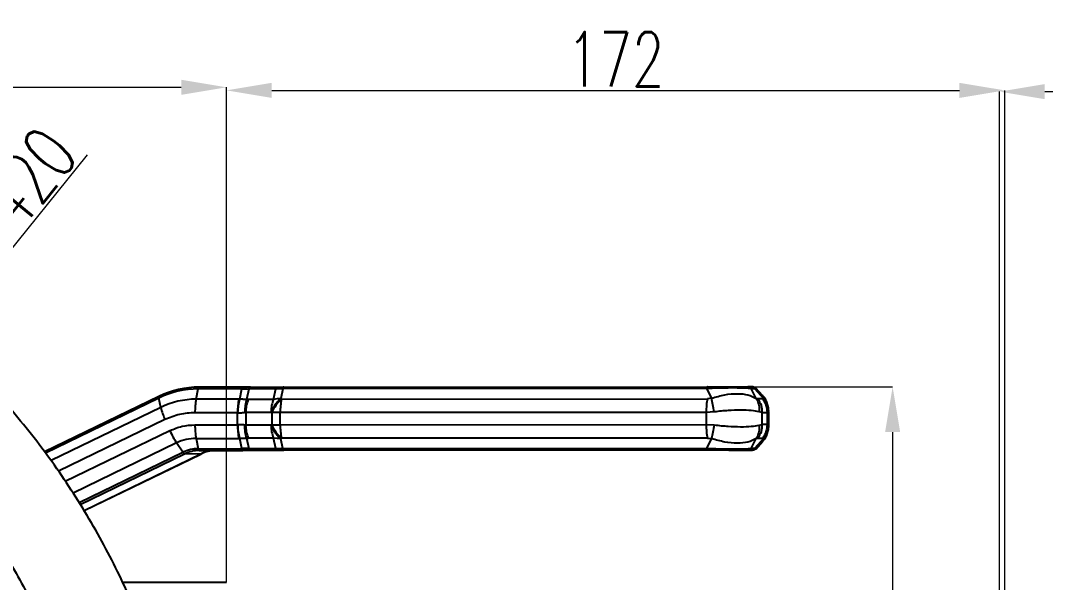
# Model space of a CAD drawing. Header units: millimetres. Extents: x 2016 to 4452, y 736 to 2459.
# Drawn here: x 3127.5 to 3354.1, y 1246.8 to 1370.9 of the extents above; entities that cross this region are included whole.
import ezdxf

# ---------------------------------------------------------------- set-up
doc = ezdxf.new("R2010")
doc.units = ezdxf.units.MM
doc.layers.add('AM_5', color=3, linetype='Continuous', lineweight=25)
doc.styles.add('SLDTEXTSTYLE1', font='txt.shx', dxfattribs={"width": 0.7, "bigfont": 'gbcbig.shx'})
doc.dimstyles.new('SLDDIMSTYLE12$0', dxfattribs={"dimtxt": 12, "dimasz": 10, "dimexe": 0, "dimexo": 0.0625, "dimgap": 0.875, "dimtad": 1, "dimdec": 1, "dimlfac": 1.8, "dimrnd": 1e-09, "dimzin": 12, "dimdsep": 46, "dimtxsty": 'SLDTEXTSTYLE1', "dimcen": 0.09, "dimdle": 8.16, "dimclrd": 3, "dimclre": 3, "dimadec": 0, "dimazin": 3, "dimtfac": 1, "dimtdec": 1, "dimtofl": 0, "dimtmove": 0, "dimatfit": 3, "dimfxl": 0, "dimfrac": 2, "dimtolj": 1, "dimlwd": 5, "dimlwe": 5, "dimarcsym": 0})
doc.dimstyles.new('SLDDIMSTYLE12$3', dxfattribs={"dimtxt": 12, "dimasz": 10, "dimexe": 0, "dimexo": 0.0625, "dimgap": 0.875, "dimtad": 1, "dimdec": 1, "dimlfac": 1.8, "dimrnd": 1e-09, "dimzin": 12, "dimdsep": 46, "dimtxsty": 'SLDTEXTSTYLE1', "dimcen": 0.09, "dimdle": 8.16, "dimclrd": 3, "dimclre": 3, "dimadec": 0, "dimazin": 3, "dimtfac": 1, "dimtdec": 1, "dimtofl": 0, "dimtmove": 0, "dimatfit": 3, "dimfxl": 0, "dimfrac": 2, "dimtolj": 1, "dimlwd": 5, "dimlwe": 5, "dimarcsym": 0})

# ---------------------------------------------------------------- blocks, each defined once
blk = doc.blocks.new('*D74')
at = {"layer": 'AM_5', "color": 3, "lineweight": 5, "transparency": 16777216}
blk.add_line((2995.83, 1173.04), (2995.83, 1356.14), dxfattribs=at)
at = {"layer": 'AM_5', "color": 3, "linetype": 'Continuous', "lineweight": 5, "transparency": 16777216}
for p, q in [((3005.83, 1356.14), (3163.07, 1356.14)), ((3173.07, 1246.84), (3173.07, 1356.14))]:
    blk.add_line(p, q, dxfattribs=at)
at = {"layer": 'AM_5', "color": 3, "transparency": 16777216}
for points in [[(3005.83, 1357.8), (3005.83, 1354.47), (2995.83, 1356.14)], [(3163.07, 1357.8), (3163.07, 1354.47), (3173.07, 1356.14)]]:
    blk.add_solid(points, dxfattribs=at)
at = {"layer": 'Defpoints', "color": 0, "transparency": 16777216}
for p in [(3173.07, 1356.14), (3173.07, 1246.77), (2995.83, 1172.98)]:
    blk.add_point(p, dxfattribs=at)
at = {"layer": 'AM_5', "color": 0, "transparency": 16777216, "insert": (3084.45, 1363.01), "char_height": 12, "attachment_point": 5, "style": 'SLDTEXTSTYLE1'}
blk.add_mtext('\\A1;178', dxfattribs=at)
blk = doc.blocks.new('*D75')
at = {"layer": 'AM_5', "color": 3, "lineweight": 5, "transparency": 16777216}
blk.add_line((3173.07, 1246.84), (3173.07, 1355.46), dxfattribs=at)
at = {"layer": 'AM_5', "color": 3, "linetype": 'Continuous', "lineweight": 5, "transparency": 16777216}
for p, q in [((3183.07, 1355.46), (3335.07, 1355.46)), ((3345.07, 1165.11), (3345.07, 1355.46))]:
    blk.add_line(p, q, dxfattribs=at)
at = {"layer": 'AM_5', "color": 3, "transparency": 16777216}
for points in [[(3183.07, 1357.12), (3183.07, 1353.79), (3173.07, 1355.46)], [(3335.07, 1357.12), (3335.07, 1353.79), (3345.07, 1355.46)]]:
    blk.add_solid(points, dxfattribs=at)
at = {"layer": 'Defpoints', "color": 0, "transparency": 16777216}
for p in [(3345.07, 1355.46), (3173.07, 1246.77), (3345.07, 1165.05)]:
    blk.add_point(p, dxfattribs=at)
at = {"layer": 'AM_5', "color": 0, "transparency": 16777216, "insert": (3259.07, 1362.33), "char_height": 12, "attachment_point": 5, "style": 'SLDTEXTSTYLE1'}
blk.add_mtext('\\A1;172', dxfattribs=at)
blk = doc.blocks.new('*D63')
at = {"layer": 'AM_5', "color": 3, "lineweight": 5, "transparency": 16777216}
blk.add_line((3289.05, 1289.98), (3320.29, 1289.98), dxfattribs=at)
at = {"layer": 'AM_5', "color": 3, "linetype": 'Continuous', "lineweight": 5, "transparency": 16777216}
for p, q in [((3320.29, 1279.98), (3320.29, 1182.54)), ((2995.91, 1172.54), (3320.29, 1172.54))]:
    blk.add_line(p, q, dxfattribs=at)
at = {"layer": 'AM_5', "color": 3, "transparency": 16777216}
for points in [[(3318.63, 1279.98), (3321.96, 1279.98), (3320.29, 1289.98)], [(3318.63, 1182.54), (3321.96, 1182.54), (3320.29, 1172.54)]]:
    blk.add_solid(points, dxfattribs=at)
at = {"layer": 'Defpoints', "color": 0, "transparency": 16777216}
for p in [(3288.98, 1289.98), (2995.85, 1172.54), (3320.29, 1172.54)]:
    blk.add_point(p, dxfattribs=at)
at = {"layer": 'AM_5', "color": 0, "transparency": 16777216, "insert": (3313.42, 1231.26), "char_height": 12, "attachment_point": 5, "rotation": 90, "style": 'SLDTEXTSTYLE1'}
blk.add_mtext('\\A1;115', dxfattribs=at)
blk = doc.blocks.new('*D69')
at = {"layer": 'AM_5', "color": 3, "linetype": 'Continuous', "lineweight": 5, "transparency": 16777216}
blk.add_line((3142.27, 1341.24), (3116.46, 1309.19), dxfattribs=at)
at = {"layer": 'AM_5', "color": 3, "lineweight": 5, "transparency": 16777216}
for p, q in [((3063.05, 1242.99), (3063.23, 1242.99)), ((3063.14, 1242.9), (3063.14, 1243.08))]:
    blk.add_line(p, q, dxfattribs=at)
at = {"layer": 'AM_5', "color": 3, "transparency": 16777216}
blk.add_solid([(3115.16, 1310.24), (3117.76, 1308.15), (3110.19, 1301.41)], dxfattribs=at)
at = {"layer": 'Defpoints', "color": 0, "transparency": 16777216}
for p in [(3110.19, 1301.41), (3016.1, 1184.58)]:
    blk.add_point(p, dxfattribs=at)
at = {"layer": 'AM_5', "color": 0, "transparency": 16777216, "insert": (3127.14, 1333.43), "char_height": 12, "attachment_point": 5, "rotation": 51.1543, "style": 'SLDTEXTSTYLE1'}
blk.add_mtext('\\A1;%%C420', dxfattribs=at)
blk = doc.blocks.new('*D88')
at = {"layer": 'AM_5', "color": 3, "lineweight": 5, "transparency": 16777216}
blk.add_line((3343.92, 1169.53), (3343.92, 1355.18), dxfattribs=at)
at = {"layer": 'AM_5', "color": 3, "linetype": 'Continuous', "lineweight": 5, "transparency": 16777216}
for p, q in [((3353.92, 1355.18), (3509, 1355.18)), ((3519, 1169.53), (3519, 1355.18))]:
    blk.add_line(p, q, dxfattribs=at)
at = {"layer": 'AM_5', "color": 3, "transparency": 16777216}
for points in [[(3353.92, 1356.84), (3353.92, 1353.51), (3343.92, 1355.18)], [(3509, 1356.84), (3509, 1353.51), (3519, 1355.18)]]:
    blk.add_solid(points, dxfattribs=at)
at = {"layer": 'Defpoints', "color": 0, "transparency": 16777216}
for p in [(3519, 1355.18), (3343.92, 1169.47), (3519, 1169.47)]:
    blk.add_point(p, dxfattribs=at)
at = {"layer": 'AM_5', "color": 0, "transparency": 16777216, "insert": (3431.46, 1362.05), "char_height": 12, "attachment_point": 5, "style": 'SLDTEXTSTYLE1'}
blk.add_mtext('\\A1;195', dxfattribs=at)

msp = doc.modelspace()

# ---------------------------------------------------------------- linework, layer by layer
at = {"color": 7, "linetype": 'Continuous', "lineweight": 25}
for p, q in [((3166.375, 1287.259), (3166.843, 1289.522)), ((3176.455, 1289.528), (3166.843, 1289.522)), ((3176.675, 1289.926), (3167.064, 1289.921)), ((3175.985, 1287.262), (3176.455, 1289.528)), ((3177.987, 1289.494), (3177.509, 1287.185)), ((3183.951, 1289.505), (3177.987, 1289.494)), ((3178.368, 1289.9), (3178.523, 1289.929)), ((3178.523, 1289.929), (3184.487, 1289.94)), ((3183.478, 1287.22), (3183.951, 1289.505)), ((3185.498, 1289.543), (3185.055, 1287.402)), ((3279.153, 1289.6), (3185.498, 1289.543)), ((3185.719, 1289.941), (3279.373, 1289.998)), ((3279.153, 1289.6), (3280.261, 1287.45)), ((3288.996, 1289.982), (3288.279, 1289.988)), ((3290.156, 1287.439), (3289.048, 1289.588)), ((3289.048, 1289.588), (3289.765, 1289.583)), ((3289.919, 1289.638), (3289.765, 1289.583)), ((3289.765, 1289.583), (3291.763, 1287.427)), ((3289.954, 1289.651), (3289.919, 1289.638)), ((3291.548, 1288.068), (3290.024, 1289.712)), ((3158.114, 1287.856), (3132.855, 1275.619)), ((3158.087, 1287.502), (3133.043, 1275.369)), ((3158.537, 1285.451), (3158.087, 1287.502)), ((3175.792, 1287.265), (3166.375, 1287.259)), ((3175.792, 1287.265), (3175.985, 1287.262)), ((3177.947, 1287.209), (3177.509, 1287.185)), ((3183.478, 1287.22), (3177.947, 1287.209)), ((3184.237, 1287.356), (3183.478, 1287.22)), ((3185.055, 1287.402), (3184.237, 1287.356)), ((3185.224, 1287.28), (3185.055, 1287.402)), ((3185.224, 1287.28), (3279.356, 1287.337)), ((3280.261, 1287.45), (3279.356, 1287.337)), ((3290.489, 1287.324), (3290.156, 1287.439)), ((3291.592, 1287.316), (3290.489, 1287.324)), ((3291.458, 1288.076), (3291.487, 1288.015)), ((3291.487, 1288.015), (3291.763, 1287.427)), ((3291.763, 1287.427), (3291.592, 1287.316)), ((3158.537, 1285.451), (3134.293, 1273.705)), ((3280.888, 1284.453), (3279.081, 1284.339)), ((3292.788, 1284.596), (3292.841, 1284.511)), ((3292.94, 1281.443), (3292.94, 1284.511)), ((3159.478, 1282.734), (3135.938, 1271.329)), ((3175.516, 1284.267), (3166.099, 1284.261)), ((3175.516, 1281.6), (3175.516, 1284.267)), ((3175.516, 1284.267), (3175.613, 1284.264)), ((3177.163, 1284.368), (3177.383, 1284.392)), ((3177.383, 1284.392), (3182.913, 1284.402)), ((3177.383, 1284.392), (3177.383, 1281.48)), ((3182.913, 1284.402), (3183.082, 1284.279)), ((3183.962, 1284.281), (3183.082, 1284.279)), ((3183.082, 1284.279), (3183.082, 1281.613)), ((3184.949, 1284.282), (3183.962, 1284.281)), ((3279.081, 1284.339), (3184.949, 1284.282)), ((3184.949, 1281.615), (3184.949, 1284.282)), ((3279.081, 1284.339), (3279.082, 1281.673)), ((3291.451, 1284.325), (3290.783, 1284.441)), ((3291.451, 1281.658), (3291.451, 1284.325)), ((3291.451, 1284.325), (3292.553, 1284.316)), ((3292.895, 1284.425), (3292.553, 1284.316)), ((3292.553, 1284.316), (3292.553, 1281.65)), ((3137.449, 1269.12), (3160.559, 1280.316)), ((3166.099, 1281.594), (3175.516, 1281.6)), ((3175.613, 1281.603), (3175.516, 1281.6)), ((3177.383, 1281.48), (3177.163, 1281.502)), ((3182.913, 1281.49), (3177.383, 1281.48)), ((3183.082, 1281.613), (3182.913, 1281.49)), ((3183.082, 1281.613), (3183.962, 1281.614)), ((3183.962, 1281.614), (3184.949, 1281.615)), ((3184.949, 1281.615), (3279.082, 1281.673)), ((3279.082, 1281.673), (3280.888, 1281.561)), ((3290.783, 1281.549), (3291.451, 1281.658)), ((3292.553, 1281.65), (3291.451, 1281.658)), ((3292.553, 1281.65), (3292.895, 1281.533)), ((3292.841, 1281.443), (3292.788, 1281.355)), ((3166.375, 1278.592), (3175.792, 1278.598)), ((3166.375, 1278.592), (3166.843, 1276.322)), ((3175.792, 1278.598), (3175.985, 1278.601)), ((3176.455, 1276.328), (3175.985, 1278.601)), ((3177.509, 1278.682), (3177.947, 1278.659)), ((3177.509, 1278.682), (3177.987, 1276.366)), ((3183.478, 1278.669), (3177.947, 1278.659)), ((3184.237, 1278.535), (3183.478, 1278.669)), ((3183.951, 1276.377), (3183.478, 1278.669)), ((3185.055, 1278.49), (3184.237, 1278.535)), ((3185.055, 1278.49), (3185.224, 1278.613)), ((3185.498, 1276.343), (3185.055, 1278.49)), ((3279.357, 1278.671), (3185.224, 1278.613)), ((3280.261, 1278.558), (3279.153, 1276.4)), ((3279.357, 1278.671), (3280.261, 1278.558)), ((3289.048, 1276.388), (3290.156, 1278.547)), ((3291.763, 1278.535), (3289.765, 1276.383)), ((3290.026, 1276.245), (3291.542, 1277.878)), ((3290.156, 1278.547), (3290.489, 1278.657)), ((3290.489, 1278.657), (3291.592, 1278.649)), ((3291.483, 1277.929), (3291.457, 1277.872)), ((3291.763, 1278.535), (3291.483, 1277.929)), ((3291.592, 1278.649), (3291.763, 1278.535)), ((3162.05, 1277.595), (3139.187, 1266.518)), ((3140.49, 1264.419), (3163.438, 1275.537)), ((3163.438, 1275.537), (3162.05, 1277.595)), ((3166.843, 1276.322), (3176.455, 1276.328)), ((3167.064, 1275.921), (3176.675, 1275.927)), ((3167.064, 1275.921), (3170.647, 1275.894)), ((3284.059, 1275.963), (3170.647, 1275.894)), ((3177.987, 1276.366), (3183.951, 1276.377)), ((3184.487, 1275.94), (3178.523, 1275.929)), ((3185.498, 1276.343), (3279.153, 1276.4)), ((3279.373, 1275.998), (3185.719, 1275.941)), ((3288.996, 1275.982), (3288.279, 1275.988)), ((3289.765, 1276.383), (3289.048, 1276.388)), ((3289.765, 1276.383), (3290.02, 1276.278)), ((3140.752, 1263.996), (3163.821, 1275.172)), ((3141.593, 1262.641), (3167.404, 1275.146)), ((3141.597, 1262.635), (3167.434, 1275.152)), ((3167.404, 1275.146), (3163.821, 1275.172)), ((3173.075, 1246.773), (3150.147, 1246.773))]:
    msp.add_line(p, q, dxfattribs=at)
at = {"color": 7, "linetype": 'Continuous', "lineweight": 25, "flags": 128}
for points in [[(3166.843, 1289.522), (3166.864, 1289.611), (3166.887, 1289.69), (3166.913, 1289.758), (3166.94, 1289.816), (3166.97, 1289.861), (3167, 1289.894), (3167.032, 1289.914), (3167.064, 1289.921)], [(3158.087, 1287.502), (3158.071, 1287.582), (3158.063, 1287.654), (3158.06, 1287.716), (3158.065, 1287.768), (3158.075, 1287.809), (3158.093, 1287.839), (3158.114, 1287.856)], [(3158.114, 1287.856), (3158.116, 1287.857), (3158.145, 1287.863)], [(3167.064, 1275.921), (3167.032, 1275.928), (3167, 1275.948), (3166.97, 1275.981), (3166.94, 1276.027), (3166.913, 1276.085), (3166.887, 1276.154), (3166.864, 1276.234), (3166.843, 1276.322)], [(3167.434, 1275.152), (3167.433, 1275.152), (3167.404, 1275.146)]]:
    msp.add_lwpolyline(points, dxfattribs=at)
at = {"color": 7, "linetype": 'Continuous', "lineweight": 25}
for centre, radius, start, end in [((3166.87, 1269.42), 20.102, 90.07529, 115.90707), ((3167.091, 1269.446), 20.474, 90.07527, 115.90712), ((3166.398, 1269.266), 17.993, 90.07527, 115.90712), ((3181.295, 1284.376), 15.196, 169.06221, 180.4319), ((3190.712, 1284.381), 15.196, 169.06221, 180.4319), ((3189.93, 1284.46), 7.017, 156.84756, 180.47841), ((3190.94, 1280.933), 8.541, 132.00657, 156.93397), ((3200.145, 1284.396), 15.196, 169.06221, 180.43184), ((3172.76, 1288.852), 14.624, 193.45011, 204.73439), ((3177.413, 1287.786), 18.436, 203.90163, 213.55836), ((3181.358, 1281.482), 15.259, 179.57667, 190.91491), ((3190.774, 1281.488), 15.259, 179.57667, 190.91491), ((3189.95, 1281.432), 7.037, 179.5333, 203.11856), ((3190.964, 1284.977), 8.57, 203.11136, 227.95126), ((3200.207, 1281.502), 15.259, 179.57677, 190.91492), ((3166.388, 1268.665), 9.927, 90.07527, 115.90712), ((3166.854, 1268.505), 7.818, 90.07527, 115.90712), ((3164.113, 1275.863), 0.75, 205.79928, 247.02737), ((3167.074, 1268.475), 7.445, 90.07527, 115.90712), ((3170.657, 1268.449), 7.445, 90.07527, 115.90712)]:
    msp.add_arc(centre, radius, start, end, dxfattribs=at)
for points, knots in [([(2995.642, 1003.807), (2998.202, 1003.832), (3001.783, 1003.867), (3007.052, 1004.146), (3011.516, 1004.481), (3016.832, 1005.047), (3022.401, 1005.82), (3028.215, 1006.83), (3034.186, 1008.086), (3040.262, 1009.597), (3046.4, 1011.368), (3052.565, 1013.402), (3058.729, 1015.701), (3064.866, 1018.267), (3070.954, 1021.097), (3076.973, 1024.191), (3082.906, 1027.545), (3088.735, 1031.158), (3094.445, 1035.023), (3100.021, 1039.137), (3105.448, 1043.494), (3110.714, 1048.089), (3115.805, 1052.913), (3120.71, 1057.961), (3125.417, 1063.224), (3129.914, 1068.694), (3134.193, 1074.362), (3138.241, 1080.219), (3142.051, 1086.256), (3145.613, 1092.462), (3148.918, 1098.826), (3151.959, 1105.339), (3154.728, 1111.988), (3157.218, 1118.762), (3159.424, 1125.65), (3161.338, 1132.639), (3162.957, 1139.717), (3164.275, 1146.87), (3165.288, 1154.087), (3165.992, 1161.354), (3166.385, 1168.659), (3166.464, 1175.986), (3166.227, 1183.325), (3165.673, 1190.659), (3164.8, 1197.977), (3163.61, 1205.264), (3162.102, 1212.507), (3160.277, 1219.691), (3158.136, 1226.804), (3155.683, 1233.831), (3152.918, 1240.76), (3149.845, 1247.576), (3146.468, 1254.267), (3142.79, 1260.819), (3138.817, 1267.219), (3134.552, 1273.454), (3130.001, 1279.512), (3125.169, 1285.381), (3120.061, 1291.047), (3114.685, 1296.5), (3109.238, 1301.547), (3103.765, 1306.199), (3098.307, 1310.469), (3092.682, 1314.511), (3086.9, 1318.32), (3080.973, 1321.888), (3074.91, 1325.21), (3068.724, 1328.28), (3062.428, 1331.094), (3056.034, 1333.645), (3049.559, 1335.932), (3043.021, 1337.948), (3036.446, 1339.69), (3029.874, 1341.155), (3023.38, 1342.337), (3017.09, 1343.234), (3011.567, 1343.817), (3006.684, 1344.185), (3001.86, 1344.425), (2995.885, 1344.542), (2990.368, 1344.431), (2985.099, 1344.16), (2980.635, 1343.822), (2975.319, 1343.257), (2969.75, 1342.484), (2963.936, 1341.474), (2957.965, 1340.218), (2951.889, 1338.707), (2945.751, 1336.936), (2939.586, 1334.902), (2933.422, 1332.603), (2927.285, 1330.037), (2921.197, 1327.207), (2915.178, 1324.113), (2909.245, 1320.759), (2903.416, 1317.146), (2897.706, 1313.281), (2892.131, 1309.167), (2886.703, 1304.81), (2881.438, 1300.215), (2876.346, 1295.391), (2871.441, 1290.343), (2866.735, 1285.08), (2862.237, 1279.61), (2857.959, 1273.942), (2853.91, 1268.085), (2850.1, 1262.048), (2846.538, 1255.842), (2843.234, 1249.478), (2840.191, 1242.966), (2837.429, 1236.314), (2835.092, 1230.032), (2833.813, 1225.927), (2833.25, 1224.118)], [0, 0, 0, 0, 0.01020738, 0.01427401, 0.02103699, 0.02805607, 0.03558666, 0.0434511, 0.05157826, 0.05991132, 0.06840986, 0.07704394, 0.08579098, 0.09463359, 0.10355821, 0.11255405, 0.12161242, 0.13072624, 0.1398897, 0.14909794, 0.15834689, 0.16763314, 0.17695375, 0.18630622, 0.19568842, 0.20509849, 0.21453484, 0.22399606, 0.23348097, 0.24298851, 0.25251779, 0.26206801, 0.27163852, 0.28122873, 0.29083816, 0.30046642, 0.31011319, 0.31977821, 0.32946132, 0.33916239, 0.34888138, 0.35861831, 0.36837328, 0.37814642, 0.38793798, 0.39774825, 0.40757761, 0.41742653, 0.42729557, 0.4371854, 0.4470968, 0.45703069, 0.46698816, 0.47697044, 0.48697902, 0.49701559, 0.50708218, 0.51718117, 0.52731537, 0.53748817, 0.54770366, 0.5569145, 0.56612256, 0.57532659, 0.5845258, 0.59371913, 0.60290519, 0.61208206, 0.62124705, 0.63039624, 0.63952364, 0.64861966, 0.65766788, 0.66663751, 0.67546331, 0.68397889, 0.69196332, 0.69760555, 0.70350123, 0.71121989, 0.72142727, 0.72549391, 0.73225688, 0.73927596, 0.74680655, 0.754671, 0.76279816, 0.77113122, 0.77962976, 0.78826384, 0.79701087, 0.80585349, 0.81477811, 0.82377394, 0.83283231, 0.84194614, 0.85110959, 0.86031783, 0.86956679, 0.87885303, 0.88817364, 0.89752611, 0.90690831, 0.91631839, 0.92575473, 0.93521596, 0.94470086, 0.95420841, 0.96373768, 0.97328791, 0.98285841, 0.99244862, 1, 1, 1, 1]), ([(2996.458, 1324.497), (2998.859, 1324.459), (3002.217, 1324.407), (3007.16, 1324.103), (3011.35, 1323.746), (3016.337, 1323.155), (3021.558, 1322.355), (3027.004, 1321.318), (3032.592, 1320.034), (3038.271, 1318.495), (3043.999, 1316.697), (3049.743, 1314.637), (3055.473, 1312.313), (3061.165, 1309.725), (3066.797, 1306.875), (3072.349, 1303.765), (3077.802, 1300.399), (3083.139, 1296.779), (3088.345, 1292.913), (3093.404, 1288.804), (3098.302, 1284.46), (3103.025, 1279.887), (3107.561, 1275.094), (3111.897, 1270.088), (3116.022, 1264.879), (3119.924, 1259.475), (3123.593, 1253.888), (3127.02, 1248.127), (3130.194, 1242.203), (3133.108, 1236.128), (3135.752, 1229.913), (3138.121, 1223.571), (3140.205, 1217.114), (3142, 1210.555), (3143.5, 1203.906), (3144.698, 1197.183), (3145.595, 1190.397), (3146.171, 1183.563), (3146.445, 1177.496), (3146.393, 1173.713), (3146.373, 1172.219)], [0, 0, 0, 0, 0.0302952, 0.0423856, 0.0624901, 0.08336, 0.1057536, 0.1291426, 0.1533151, 0.1781023, 0.2033838, 0.2290707, 0.2550958, 0.2814075, 0.3079654, 0.3347376, 0.3616982, 0.3888263, 0.4161047, 0.4435189, 0.4710571, 0.4987089, 0.526466, 0.5543209, 0.5822674, 0.6103001, 0.6384144, 0.6666062, 0.6948723, 0.7232096, 0.7516156, 0.7800883, 0.8086258, 0.8372268, 0.86589, 0.8946146, 0.9234, 0.9522458, 0.9811519, 1, 1, 1, 1]), ([(3176.455, 1289.528), (3176.469, 1289.587), (3176.496, 1289.704), (3176.551, 1289.829), (3176.611, 1289.911), (3176.654, 1289.921), (3176.675, 1289.926)], [0, 0, 0, 0, 0.2499973, 0.4999982, 0.7499991, 1, 1, 1, 1]), ([(3176.455, 1289.528), (3176.73, 1289.527), (3177.29, 1289.524), (3177.752, 1289.504), (3177.987, 1289.494)], [0, 0, 0, 0, 0.4915101, 1, 1, 1, 1]), ([(3178.378, 1289.9), (3178.112, 1289.902), (3177.579, 1289.905), (3176.929, 1289.904), (3176.604, 1289.904)], [0, 0, 0, 0, 0.4996452, 1, 1, 1, 1]), ([(3177.987, 1289.494), (3178.02, 1289.558), (3178.085, 1289.686), (3178.218, 1289.818), (3178.315, 1289.89), (3178.367, 1289.9), (3178.368, 1289.9)], [0, 0, 0, 0, 0.3327347, 0.6654694, 0.9982041, 1, 1, 1, 1]), ([(3185.498, 1289.543), (3185.223, 1289.541), (3184.666, 1289.537), (3184.191, 1289.516), (3183.951, 1289.505)], [0, 0, 0, 0, 0.4950466, 1, 1, 1, 1]), ([(3184.487, 1289.94), (3184.676, 1289.94), (3185.05, 1289.94), (3185.497, 1289.941), (3185.719, 1289.941)], [0, 0, 0, 0, 0.5040088, 1, 1, 1, 1]), ([(3289.048, 1289.588), (3288.608, 1289.628), (3287.79, 1289.701), (3285.376, 1289.736), (3282.377, 1289.708), (3280.283, 1289.638), (3279.153, 1289.6)], [0, 0, 0, 0, 0.2683795, 0.4991161, 0.7297085, 1, 1, 1, 1]), ([(3279.373, 1289.998), (3280.403, 1289.999), (3281.873, 1289.999), (3283.763, 1289.999), (3284.974, 1289.997), (3286.048, 1289.996), (3287.371, 1289.993), (3287.906, 1289.99), (3288.279, 1289.988)], [0, 0, 0, 0, 0.27135234, 0.38737002, 0.50089642, 0.614411, 0.73057711, 1, 1, 1, 1]), ([(3289.967, 1289.69), (3289.887, 1289.758), (3289.681, 1289.932), (3289.248, 1289.963), (3288.984, 1289.983)], [0, 0, 0, 0, 0.3878889, 1, 1, 1, 1]), ([(3175.613, 1284.264), (3175.64, 1284.805), (3175.695, 1285.886), (3175.888, 1286.803), (3175.985, 1287.262)], [0, 0, 0, 0, 0.5, 1, 1, 1, 1]), ([(3177.509, 1287.185), (3177.276, 1287.196), (3176.814, 1287.218), (3176.26, 1287.248), (3175.985, 1287.262)], [0, 0, 0, 0, 0.5043986, 1, 1, 1, 1]), ([(3177.509, 1287.185), (3177.385, 1286.749), (3177.135, 1285.877), (3177.154, 1284.871), (3177.163, 1284.368)], [0, 0, 0, 0, 0.5000001, 1, 1, 1, 1]), ([(3177.383, 1284.392), (3177.408, 1284.894), (3177.458, 1285.9), (3177.784, 1286.773), (3177.947, 1287.209)], [0, 0, 0, 0, 0.4999559, 1, 1, 1, 1]), ([(3280.261, 1287.45), (3281.244, 1287.741), (3283.176, 1288.314), (3285.979, 1288.539), (3288.456, 1288.307), (3289.583, 1287.731), (3290.156, 1287.439)], [0, 0, 0, 0, 0.2542867, 0.4999835, 0.7458358, 1, 1, 1, 1]), ([(3280.888, 1284.453), (3280.761, 1284.996), (3280.506, 1286.083), (3280.342, 1286.995), (3280.261, 1287.45)], [0, 0, 0, 0, 0.5000005, 1, 1, 1, 1]), ([(3290.156, 1287.439), (3290.381, 1286.983), (3290.832, 1286.071), (3290.799, 1284.984), (3290.783, 1284.441)], [0, 0, 0, 0, 0.4999977, 1, 1, 1, 1]), ([(3292.898, 1284.594), (3292.879, 1284.935), (3292.841, 1285.625), (3292.516, 1286.618), (3292.069, 1287.469), (3291.66, 1287.913), (3291.487, 1288.1)], [0, 0, 0, 0, 0.26365783, 0.53326994, 0.80304981, 1, 1, 1, 1]), ([(3292.895, 1284.425), (3292.835, 1284.969), (3292.713, 1286.057), (3292.08, 1286.97), (3291.763, 1287.427)], [0, 0, 0, 0, 0.50000083, 1, 1, 1, 1]), ([(3290.783, 1284.441), (3290.249, 1284.551), (3289.197, 1284.766), (3286.75, 1284.858), (3283.918, 1284.773), (3281.91, 1284.561), (3280.888, 1284.453)], [0, 0, 0, 0, 0.2542566, 0.5000164, 0.7456194, 1, 1, 1, 1]), ([(3175.613, 1284.264), (3175.885, 1284.258), (3176.44, 1284.244), (3176.92, 1284.326), (3177.163, 1284.368)], [0, 0, 0, 0, 0.49168447, 1, 1, 1, 1]), ([(3177.163, 1281.502), (3176.92, 1281.544), (3176.44, 1281.624), (3175.885, 1281.61), (3175.613, 1281.603)], [0, 0, 0, 0, 0.5082251, 1, 1, 1, 1]), ([(3175.985, 1278.601), (3175.888, 1279.061), (3175.694, 1279.981), (3175.64, 1281.062), (3175.613, 1281.603)], [0, 0, 0, 0, 0.5, 1, 1, 1, 1]), ([(3177.509, 1278.682), (3177.384, 1279.12), (3177.135, 1279.994), (3177.154, 1281), (3177.163, 1281.502)], [0, 0, 0, 0, 0.50080435, 1, 1, 1, 1]), ([(3280.888, 1281.561), (3280.762, 1281.02), (3280.506, 1279.933), (3280.343, 1279.018), (3280.261, 1278.558)], [0, 0, 0, 0, 0.49686743, 1, 1, 1, 1]), ([(3280.888, 1281.561), (3281.91, 1281.453), (3283.918, 1281.241), (3286.75, 1281.151), (3289.197, 1281.235), (3290.249, 1281.443), (3290.783, 1281.549)], [0, 0, 0, 0, 0.2543758, 0.4999836, 0.7457388, 1, 1, 1, 1]), ([(3290.783, 1281.549), (3290.799, 1281.005), (3290.832, 1279.917), (3290.381, 1279.003), (3290.156, 1278.547)], [0, 0, 0, 0, 0.5000023, 1, 1, 1, 1]), ([(3291.485, 1277.848), (3291.658, 1278.036), (3292.068, 1278.481), (3292.516, 1279.332), (3292.841, 1280.326), (3292.88, 1281.016), (3292.898, 1281.357)], [0, 0, 0, 0, 0.1972492, 0.4669383, 0.7364506, 1, 1, 1, 1]), ([(3292.895, 1281.533), (3292.835, 1280.993), (3292.715, 1279.907), (3292.081, 1278.994), (3291.763, 1278.535)], [0, 0, 0, 0, 0.4968676, 1, 1, 1, 1]), ([(3175.985, 1278.601), (3176.26, 1278.616), (3176.814, 1278.647), (3177.276, 1278.67), (3177.509, 1278.682)], [0, 0, 0, 0, 0.4960838, 1, 1, 1, 1]), ([(3290.156, 1278.547), (3289.583, 1278.257), (3288.456, 1277.688), (3285.972, 1277.463), (3283.169, 1277.696), (3281.236, 1278.269), (3280.261, 1278.558)], [0, 0, 0, 0, 0.25415722, 0.50001427, 0.74762575, 1, 1, 1, 1]), ([(3177.987, 1276.366), (3177.752, 1276.355), (3177.29, 1276.334), (3176.73, 1276.33), (3176.455, 1276.328)], [0, 0, 0, 0, 0.5084817, 1, 1, 1, 1]), ([(3176.675, 1275.927), (3176.654, 1275.932), (3176.611, 1275.942), (3176.551, 1276.026), (3176.496, 1276.152), (3176.469, 1276.269), (3176.455, 1276.328)], [0, 0, 0, 0, 0.2500001, 0.5000002, 0.7500003, 1, 1, 1, 1]), ([(3178.523, 1275.929), (3178.236, 1275.928), (3177.673, 1275.927), (3177.004, 1275.927), (3176.675, 1275.927)], [0, 0, 0, 0, 0.5097088, 1, 1, 1, 1]), ([(3183.951, 1276.377), (3184.191, 1276.367), (3184.666, 1276.347), (3185.223, 1276.344), (3185.498, 1276.343)], [0, 0, 0, 0, 0.5049534, 1, 1, 1, 1]), ([(3185.719, 1275.941), (3185.497, 1275.941), (3185.05, 1275.94), (3184.676, 1275.94), (3184.487, 1275.94)], [0, 0, 0, 0, 0.495991, 1, 1, 1, 1]), ([(3279.153, 1276.4), (3280.274, 1276.363), (3282.358, 1276.295), (3285.351, 1276.262), (3287.781, 1276.288), (3288.604, 1276.353), (3289.048, 1276.388)], [0, 0, 0, 0, 0.2680966, 0.4988227, 0.7294637, 1, 1, 1, 1]), ([(3288.279, 1275.988), (3287.902, 1275.99), (3287.363, 1275.993), (3286.029, 1275.996), (3284.953, 1275.998), (3283.74, 1275.999), (3281.856, 1275.999), (3280.394, 1275.999), (3279.373, 1275.998)], [0, 0, 0, 0, 0.2715623, 0.3875926, 0.5011305, 0.6146375, 0.7308194, 1, 1, 1, 1]), ([(3284.059, 1275.963), (3285.038, 1275.964), (3286.435, 1275.965), (3287.831, 1275.968), (3288.586, 1275.971), (3289.095, 1275.973), (3289.477, 1275.977), (3289.194, 1275.98), (3288.996, 1275.982)], [0, 0, 0, 0, 0.2713523, 0.38737, 0.5008964, 0.614411, 0.7305771, 1, 1, 1, 1]), ([(3288.36, 1275.977), (3288.488, 1275.977), (3289.053, 1275.98), (3289.611, 1276.008), (3289.893, 1276.216), (3289.995, 1276.291)], [0, 0, 0, 0, 0.15640379, 0.69381527, 1, 1, 1, 1])]:
    msp.add_open_spline(points, degree=3, knots=knots, dxfattribs=at)
for points in [[(3183.951, 1289.505), (3183.984, 1289.568), (3184.049, 1289.696), (3184.181, 1289.832), (3184.329, 1289.923), (3184.434, 1289.934), (3184.487, 1289.94)], [(3185.719, 1289.941), (3185.698, 1289.936), (3185.655, 1289.926), (3185.595, 1289.843), (3185.54, 1289.719), (3185.512, 1289.601), (3185.498, 1289.543)], [(3279.373, 1289.998), (3279.352, 1289.993), (3279.309, 1289.983), (3279.249, 1289.901), (3279.195, 1289.776), (3279.167, 1289.659), (3279.153, 1289.6)], [(3288.279, 1289.988), (3288.353, 1289.983), (3288.502, 1289.972), (3288.712, 1289.89), (3288.902, 1289.764), (3288.999, 1289.647), (3289.048, 1289.588)], [(3289.765, 1289.583), (3289.716, 1289.642), (3289.619, 1289.759), (3289.429, 1289.884), (3289.219, 1289.967), (3289.07, 1289.977), (3288.996, 1289.982)], [(3185.055, 1287.402), (3184.835, 1287.191), (3184.394, 1286.77), (3183.807, 1286.025), (3183.293, 1285.229), (3183.04, 1284.678), (3182.913, 1284.402)], [(3279.356, 1287.337), (3279.277, 1286.878), (3279.118, 1285.961), (3279.093, 1284.88), (3279.081, 1284.339)], [(3290.489, 1287.324), (3290.766, 1286.865), (3291.321, 1285.946), (3291.407, 1284.865), (3291.451, 1284.325)], [(3291.592, 1287.316), (3291.869, 1286.857), (3292.423, 1285.938), (3292.51, 1284.857), (3292.553, 1284.316)], [(3166.099, 1284.261), (3164.955, 1284.195), (3162.668, 1284.062), (3160.541, 1283.176), (3159.478, 1282.734)], [(3160.559, 1280.316), (3161.449, 1280.687), (3163.228, 1281.428), (3165.142, 1281.539), (3166.099, 1281.594)], [(3177.947, 1278.659), (3177.784, 1279.097), (3177.458, 1279.971), (3177.408, 1280.977), (3177.383, 1281.48)], [(3182.913, 1281.49), (3183.04, 1281.214), (3183.293, 1280.664), (3183.807, 1279.868), (3184.394, 1279.123), (3184.835, 1278.701), (3185.055, 1278.49)], [(3279.082, 1281.673), (3279.094, 1281.132), (3279.119, 1280.051), (3279.278, 1279.131), (3279.357, 1278.671)], [(3291.451, 1281.658), (3291.407, 1281.117), (3291.321, 1280.036), (3290.766, 1279.117), (3290.489, 1278.657)], [(3292.553, 1281.65), (3292.51, 1281.109), (3292.423, 1280.028), (3291.869, 1279.109), (3291.592, 1278.649)], [(3178.523, 1275.929), (3178.47, 1275.934), (3178.365, 1275.946), (3178.217, 1276.038), (3178.085, 1276.175), (3178.02, 1276.302), (3177.987, 1276.366)], [(3184.487, 1275.94), (3184.434, 1275.945), (3184.329, 1275.957), (3184.181, 1276.048), (3184.049, 1276.186), (3183.984, 1276.313), (3183.951, 1276.377)], [(3185.719, 1275.941), (3185.698, 1275.946), (3185.655, 1275.957), (3185.595, 1276.04), (3185.54, 1276.166), (3185.512, 1276.284), (3185.498, 1276.343)], [(3279.373, 1275.998), (3279.352, 1276.004), (3279.31, 1276.014), (3279.249, 1276.098), (3279.195, 1276.223), (3279.167, 1276.341), (3279.153, 1276.4)], [(3289.048, 1276.388), (3288.999, 1276.33), (3288.902, 1276.212), (3288.712, 1276.087), (3288.502, 1276.003), (3288.353, 1275.993), (3288.279, 1275.988)], [(3289.765, 1276.383), (3289.716, 1276.324), (3289.619, 1276.207), (3289.429, 1276.081), (3289.219, 1275.998), (3289.07, 1275.988), (3288.996, 1275.982)]]:
    msp.add_open_spline(points, degree=3, dxfattribs=at)

# ---------------------------------------------------------------- dimensions: what is measured, and where the dimension line sits
at = {"layer": 'AM_5'}
for base, p1, p2, angle, text, picture, middle in [((3173.075, 1356.138), (2995.834, 1172.978), (3173.075, 1246.773), 360, '178', '*D74', (3084.454, 1363.013)), ((3320.295, 1172.539), (3288.984, 1289.983), (2995.849, 1172.539), 90, '115', '*D63', (3313.42, 1231.261))]:
    dim = msp.add_linear_dim(base=base, p1=p1, p2=p2, angle=angle, text=text, dimstyle='SLDDIMSTYLE12$0', override={"dimlfac": 1, "dimpost": ''}, dxfattribs=at)
    dim.commit()
    dim.dimension.update_dxf_attribs({"geometry": picture, "text_midpoint": middle})
dim = msp.add_linear_dim(base=(3345.075, 1355.456), p1=(3173.075, 1246.773), p2=(3345.075, 1165.049), angle=360, dimstyle='SLDDIMSTYLE12$0', override={"dimlfac": 1, "dimpost": ''}, dxfattribs=at)
dim.commit()
dim.dimension.update_dxf_attribs({"geometry": '*D75', "text_midpoint": (3259.075, 1362.331)})
dim = msp.add_linear_dim(base=(3519.004, 1355.178), p1=(3343.921, 1169.47), p2=(3519.004, 1169.47), text='195', dimstyle='SLDDIMSTYLE12$0', override={"dimlfac": 1, "dimpost": ''}, dxfattribs=at)
dim.commit()
dim.dimension.update_dxf_attribs({"geometry": '*D88', "text_midpoint": (3431.462, 1362.053)})
dim = msp.add_diameter_dim_2p(p1=(3016.102, 1184.58), p2=(3110.185, 1301.406), text='%%C420', dimstyle='SLDDIMSTYLE12$3', override={"dimlfac": 1, "dimpost": ''}, dxfattribs=at)
dim.commit()
dim.dimension.update_dxf_attribs({"geometry": '*D69', "text_midpoint": (3127.145, 1333.425)})

doc.saveas('drawing.dxf')
